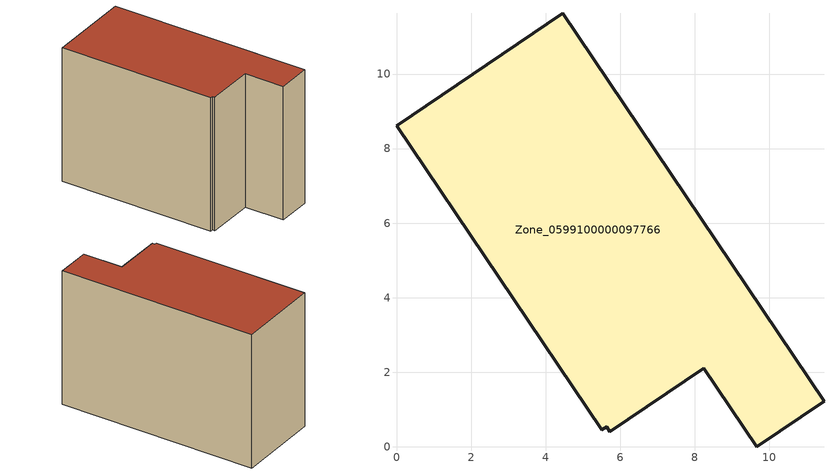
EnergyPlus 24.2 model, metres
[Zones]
Zone_0599100000097766
 floor ground (C_G): 9.67,0 8.25,2.11 5.72,0.4 5.64,0.54 5.51,0.46 0,8.61 4.46,11.63 11.47,1.22 z0
 wall outside (C_F): 8.25,2.11 9.67,0 11.47,1.22 4.46,11.63 0,8.61 5.51,0.46 5.64,0.54 5.72,0.4 8.25,2.11 z0:8.59
 roof outside (C_R): 0,8.61 5.51,0.46 5.64,0.54 5.72,0.4 8.25,2.11 9.67,0 11.47,1.22 4.46,11.63 z8.59
[BUILDING]
Pand.0599100000097766: North Axis=0; Terrain=City; Loads Convergence Tolerance Value=0.04; Temperature Convergence Tolerance Value=0.4; Solar Distribution=FullExterior; Maximum Number of Warmup Days=25; Minimum Number of Warmup Days=1
[Site:Location]
Rotterdam.The.Hague.AP_ZH_NLD Design_Conditions: Latitude=51.96; Longitude=4.45; Time Zone=1; Elevation=-4.5
[SITE:GROUNDTEMPERATURE:BUILDINGSURFACE]
18, 18, 18, 18, 18, 18, 18, 18, 18, 18, 18, 18
[MATERIAL] Thermal Absorptance=0.9; Solar Absorptance=0.7; Visible Absorptance=0.7
Name | Roughness | Thickness | Conductivity | Density | Specific Heat
G.TI.1975-1991 | MediumSmooth | 0.15 | 0.288461 | 540 | 1210
F.TI.1975-1991 | Rough | 0.3 | 0.230769 | 1920 | 840
R.TI.1975-1991 | MediumRough | 0.2 | 0.153846 | 1500 | 1000
[CONSTRUCTION]
C_G: G.TI.1975-1991
C_F: F.TI.1975-1991
C_R: R.TI.1975-1991
[ZONE]
Zone_0599100000097766: Type=1; Multiplier=1; Ceiling Height=Autocalculate; Volume=Autocalculate; Floor Area=autocalculate; Part of Total Floor Area=Yes
[ZONEINFILTRATION:DESIGNFLOWRATE]
Infil_Zone_0599100000097766: Zone or ZoneList or Space or SpaceList=Zone_0599100000097766; Schedule=AlwaysOn; Design Flow Rate Calculation Method=Flow/Area; Flow Rate per Floor Area=0.003; Constant Term Coefficient=1; Temperature Term Coefficient=0; Velocity Term Coefficient=0; Velocity Squared Term Coefficient=0
[HVACTEMPLATE:ZONE:IDEALLOADSAIRSYSTEM]
Zone_0599100000097766: Maximum Heating Supply Air Temperature=50; Minimum Cooling Supply Air Temperature=13; Maximum Heating Supply Air Humidity Ratio=0.0156; Minimum Cooling Supply Air Humidity Ratio=0.0077; Heating Limit=NoLimit; Cooling Limit=NoLimit; Dehumidification Control Type=ConstantSensibleHeatRatio; Cooling Sensible Heat Ratio=0.7; Dehumidification Setpoint=60; Humidification Control Type=None; Humidification Setpoint=30; Outdoor Air Method=None; Outdoor Air Flow Rate per Person=0.00944; Outdoor Air Flow Rate per Zone Floor Area=0; Outdoor Air Flow Rate per Zone=0; Demand Controlled Ventilation Type=None; Outdoor Air Economizer Type=NoEconomizer; Heat Recovery Type=None; Sensible Heat Recovery Effectiveness=0.7; Latent Heat Recovery Effectiveness=0.65
[ZONECONTROL:THERMOSTAT]
ThermostatControl_Zone_0599100000097766: Zone or ZoneList=Zone_0599100000097766; Control Type Schedule=DualSetpointControlType; Control 1=Thermostat_Zone_0599100000097766; Temperature Difference Between Cutout And Setpoint=0
[THERMOSTATSETPOINT:DUALSETPOINT]
Thermostat_Zone_0599100000097766: Heating Setpoint Temperature Schedule=HeatingSetpoint_Zone_0599100000097766; Cooling Setpoint Temperature Schedule=CoolingSetpoint_Zone_0599100000097766
[SCHEDULE:COMPACT]
HeatingSetpoint_Zone_0599100000097766: Through: 12/31, For: AllDays, Until: 24:00, 21
CoolingSetpoint_Zone_0599100000097766: Through: 12/31, For: AllDays, Until: 24:00, 24
DualSetpointControlType: Through: 12/31, For: AllDays, Until: 24:00, 4
AlwaysOn: Through: 12/31, For: AllDays, Until: 24:00, 1
